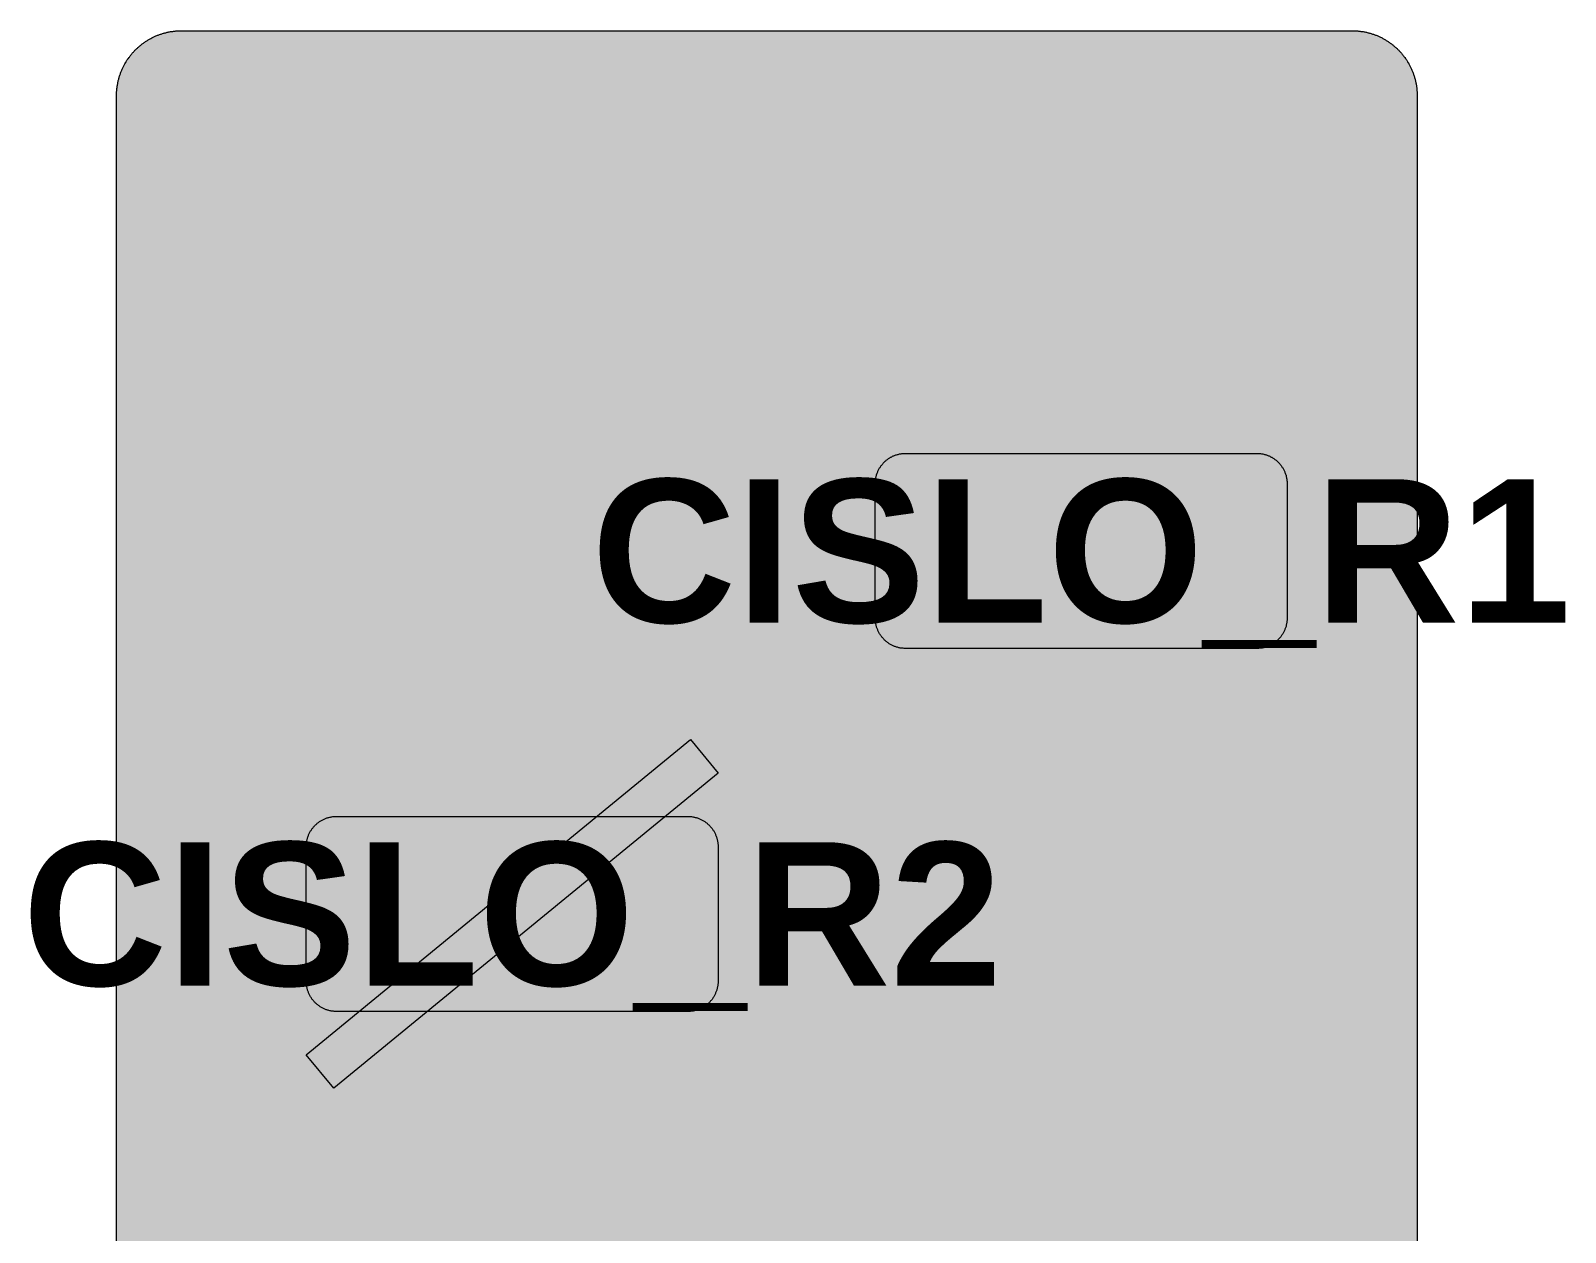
# Model space of a CAD drawing. Header units: metres. Extents: x -10.3 to 28.7, y -1.5 to 21.9.
# Drawn here: x -7.19 to 7.8, y 10.2 to 21.93 of the extents above; entities that cross this region are included whole.
import ezdxf
from ezdxf.enums import TextEntityAlignment as Align

# ---------------------------------------------------------------- set-up
doc = ezdxf.new("R2010")
doc.units = ezdxf.units.M
doc.styles.add('DZ', font='arialbd.ttf')

msp = doc.modelspace()

# ---------------------------------------------------------------- hatches: boundary and pattern name
at = {"true_color": 0xf1efea}
msp.add_hatch(color=7, dxfattribs=at).paths.add_polyline_path([(-5.715, 5), (-5.723, 5), (-5.731, 5), (-5.739, 5), (-5.747, 5.001), (-5.754, 5.001), (-5.762, 5.002), (-5.77, 5.002), (-5.778, 5.003), (-5.786, 5.004), (-5.793, 5.005), (-5.801, 5.006), (-5.809, 5.007), (-5.816, 5.008), (-5.824, 5.009), (-5.832, 5.011), (-5.839, 5.012), (-5.847, 5.014), (-5.855, 5.016), (-5.862, 5.017), (-5.87, 5.019), (-5.877, 5.021), (-5.885, 5.023), (-5.892, 5.025), (-5.9, 5.027), (-5.907, 5.03), (-5.914, 5.032), (-5.922, 5.035), (-5.929, 5.037), (-5.936, 5.04), (-5.944, 5.043), (-5.951, 5.045), (-5.958, 5.048), (-5.965, 5.051), (-5.972, 5.054), (-5.979, 5.058), (-5.986, 5.061), (-5.993, 5.064), (-6, 5.068), (-6.007, 5.071), (-6.014, 5.075), (-6.021, 5.078), (-6.028, 5.082), (-6.034, 5.086), (-6.041, 5.09), (-6.048, 5.094), (-6.054, 5.098), (-6.061, 5.102), (-6.067, 5.107), (-6.074, 5.111), (-6.08, 5.115), (-6.087, 5.12), (-6.093, 5.125), (-6.099, 5.129), (-6.105, 5.134), (-6.111, 5.139), (-6.117, 5.144), (-6.123, 5.149), (-6.129, 5.154), (-6.135, 5.159), (-6.141, 5.164), (-6.147, 5.17), (-6.153, 5.175), (-6.158, 5.18), (-6.164, 5.186), (-6.17, 5.192), (-6.175, 5.197), (-6.18, 5.203), (-6.186, 5.209), (-6.191, 5.215), (-6.196, 5.221), (-6.201, 5.226), (-6.206, 5.232), (-6.211, 5.239), (-6.216, 5.245), (-6.221, 5.251), (-6.225, 5.257), (-6.23, 5.263), (-6.234, 5.27), (-6.239, 5.276), (-6.243, 5.283), (-6.248, 5.289), (-6.252, 5.296), (-6.256, 5.302), (-6.26, 5.309), (-6.264, 5.316), (-6.268, 5.322), (-6.271, 5.329), (-6.275, 5.336), (-6.279, 5.343), (-6.282, 5.35), (-6.286, 5.357), (-6.289, 5.364), (-6.292, 5.371), (-6.296, 5.378), (-6.299, 5.385), (-6.302, 5.392), (-6.305, 5.399), (-6.307, 5.406), (-6.31, 5.414), (-6.313, 5.421), (-6.315, 5.428), (-6.318, 5.435), (-6.32, 5.443), (-6.323, 5.45), (-6.325, 5.458), (-6.327, 5.465), (-6.329, 5.473), (-6.331, 5.48), (-6.333, 5.488), (-6.334, 5.495), (-6.336, 5.503), (-6.338, 5.51), (-6.339, 5.518), (-6.341, 5.526), (-6.342, 5.533), (-6.343, 5.541), (-6.344, 5.549), (-6.345, 5.557), (-6.346, 5.564), (-6.347, 5.572), (-6.348, 5.58), (-6.348, 5.588), (-6.349, 5.596), (-6.349, 5.603), (-6.35, 5.611), (-6.35, 5.619), (-6.35, 5.627), (-6.35, 5.635), (-6.35, 21.298), (-6.35, 21.306), (-6.35, 21.314), (-6.35, 21.322), (-6.349, 21.33), (-6.349, 21.338), (-6.348, 21.345), (-6.348, 21.353), (-6.347, 21.361), (-6.346, 21.369), (-6.345, 21.377), (-6.344, 21.384), (-6.343, 21.392), (-6.342, 21.4), (-6.341, 21.407), (-6.339, 21.415), (-6.338, 21.423), (-6.336, 21.43), (-6.334, 21.438), (-6.333, 21.446), (-6.331, 21.453), (-6.329, 21.461), (-6.327, 21.468), (-6.325, 21.476), (-6.323, 21.483), (-6.32, 21.49), (-6.318, 21.498), (-6.315, 21.505), (-6.313, 21.512), (-6.31, 21.52), (-6.307, 21.527), (-6.305, 21.534), (-6.302, 21.541), (-6.299, 21.548), (-6.296, 21.556), (-6.292, 21.563), (-6.289, 21.57), (-6.286, 21.577), (-6.282, 21.584), (-6.279, 21.59), (-6.275, 21.597), (-6.271, 21.604), (-6.268, 21.611), (-6.264, 21.618), (-6.26, 21.624), (-6.256, 21.631), (-6.252, 21.638), (-6.248, 21.644), (-6.243, 21.651), (-6.239, 21.657), (-6.234, 21.663), (-6.23, 21.67), (-6.225, 21.676), (-6.221, 21.682), (-6.216, 21.688), (-6.211, 21.695), (-6.206, 21.701), (-6.201, 21.707), (-6.196, 21.713), (-6.191, 21.719), (-6.186, 21.724), (-6.18, 21.73), (-6.175, 21.736), (-6.17, 21.742), (-6.164, 21.747), (-6.158, 21.753), (-6.153, 21.758), (-6.147, 21.764), (-6.141, 21.769), (-6.135, 21.774), (-6.129, 21.779), (-6.123, 21.784), (-6.117, 21.789), (-6.111, 21.794), (-6.105, 21.799), (-6.099, 21.804), (-6.093, 21.809), (-6.087, 21.813), (-6.08, 21.818), (-6.074, 21.822), (-6.067, 21.827), (-6.061, 21.831), (-6.054, 21.835), (-6.048, 21.839), (-6.041, 21.843), (-6.034, 21.847), (-6.028, 21.851), (-6.021, 21.855), (-6.014, 21.858), (-6.007, 21.862), (-6, 21.866), (-5.993, 21.869), (-5.986, 21.872), (-5.979, 21.876), (-5.972, 21.879), (-5.965, 21.882), (-5.958, 21.885), (-5.951, 21.888), (-5.944, 21.891), (-5.936, 21.893), (-5.929, 21.896), (-5.922, 21.899), (-5.914, 21.901), (-5.907, 21.904), (-5.9, 21.906), (-5.892, 21.908), (-5.885, 21.91), (-5.877, 21.912), (-5.87, 21.914), (-5.862, 21.916), (-5.855, 21.918), (-5.847, 21.919), (-5.839, 21.921), (-5.832, 21.922), (-5.824, 21.924), (-5.816, 21.925), (-5.809, 21.926), (-5.801, 21.927), (-5.793, 21.928), (-5.786, 21.929), (-5.778, 21.93), (-5.77, 21.931), (-5.762, 21.932), (-5.754, 21.932), (-5.747, 21.933), (-5.739, 21.933), (-5.731, 21.933), (-5.723, 21.933), (-5.715, 21.933), (5.715, 21.933), (5.723, 21.933), (5.731, 21.933), (5.739, 21.933), (5.747, 21.933), (5.754, 21.932), (5.762, 21.932), (5.77, 21.931), (5.778, 21.93), (5.786, 21.929), (5.793, 21.928), (5.801, 21.927), (5.809, 21.926), (5.816, 21.925), (5.824, 21.924), (5.832, 21.922), (5.839, 21.921), (5.847, 21.919), (5.855, 21.918), (5.862, 21.916), (5.87, 21.914), (5.877, 21.912), (5.885, 21.91), (5.892, 21.908), (5.9, 21.906), (5.907, 21.904), (5.914, 21.901), (5.922, 21.899), (5.929, 21.896), (5.936, 21.893), (5.944, 21.891), (5.951, 21.888), (5.958, 21.885), (5.965, 21.882), (5.972, 21.879), (5.979, 21.876), (5.986, 21.872), (5.993, 21.869), (6, 21.866), (6.007, 21.862), (6.014, 21.858), (6.021, 21.855), (6.028, 21.851), (6.034, 21.847), (6.041, 21.843), (6.048, 21.839), (6.054, 21.835), (6.061, 21.831), (6.067, 21.827), (6.074, 21.822), (6.08, 21.818), (6.087, 21.813), (6.093, 21.809), (6.099, 21.804), (6.105, 21.799), (6.111, 21.794), (6.117, 21.789), (6.123, 21.784), (6.129, 21.779), (6.135, 21.774), (6.141, 21.769), (6.147, 21.764), (6.153, 21.758), (6.158, 21.753), (6.164, 21.747), (6.17, 21.742), (6.175, 21.736), (6.18, 21.73), (6.186, 21.724), (6.191, 21.719), (6.196, 21.713), (6.201, 21.707), (6.206, 21.701), (6.211, 21.695), (6.216, 21.688), (6.221, 21.682), (6.225, 21.676), (6.23, 21.67), (6.235, 21.663), (6.239, 21.657), (6.243, 21.651), (6.248, 21.644), (6.252, 21.638), (6.256, 21.631), (6.26, 21.624), (6.264, 21.618), (6.268, 21.611), (6.272, 21.604), (6.275, 21.597), (6.279, 21.59), (6.282, 21.584), (6.286, 21.577), (6.289, 21.57), (6.292, 21.563), (6.296, 21.556), (6.299, 21.548), (6.302, 21.541), (6.305, 21.534), (6.307, 21.527), (6.31, 21.52), (6.313, 21.512), (6.315, 21.505), (6.318, 21.498), (6.32, 21.49), (6.323, 21.483), (6.325, 21.476), (6.327, 21.468), (6.329, 21.461), (6.331, 21.453), (6.333, 21.446), (6.334, 21.438), (6.336, 21.43), (6.338, 21.423), (6.339, 21.415), (6.341, 21.407), (6.342, 21.4), (6.343, 21.392), (6.344, 21.384), (6.345, 21.377), (6.346, 21.369), (6.347, 21.361), (6.348, 21.353), (6.348, 21.345), (6.349, 21.338), (6.349, 21.33), (6.35, 21.322), (6.35, 21.314), (6.35, 21.306), (6.35, 21.298), (6.35, 5.635), (6.35, 5.627), (6.35, 5.619), (6.35, 5.611), (6.349, 5.603), (6.349, 5.596), (6.348, 5.588), (6.348, 5.58), (6.347, 5.572), (6.346, 5.564), (6.345, 5.557), (6.344, 5.549), (6.343, 5.541), (6.342, 5.533), (6.341, 5.526), (6.339, 5.518), (6.338, 5.51), (6.336, 5.503), (6.334, 5.495), (6.333, 5.488), (6.331, 5.48), (6.329, 5.473), (6.327, 5.465), (6.325, 5.458), (6.323, 5.45), (6.32, 5.443), (6.318, 5.435), (6.315, 5.428), (6.313, 5.421), (6.31, 5.414), (6.307, 5.406), (6.305, 5.399), (6.302, 5.392), (6.299, 5.385), (6.296, 5.378), (6.292, 5.371), (6.289, 5.364), (6.286, 5.357), (6.282, 5.35), (6.279, 5.343), (6.275, 5.336), (6.272, 5.329), (6.268, 5.322), (6.264, 5.316), (6.26, 5.309), (6.256, 5.302), (6.252, 5.296), (6.248, 5.289), (6.243, 5.283), (6.239, 5.276), (6.235, 5.27), (6.23, 5.263), (6.225, 5.257), (6.221, 5.251), (6.216, 5.245), (6.211, 5.239), (6.206, 5.232), (6.201, 5.226), (6.196, 5.221), (6.191, 5.215), (6.186, 5.209), (6.18, 5.203), (6.175, 5.197), (6.17, 5.192), (6.164, 5.186), (6.158, 5.18), (6.153, 5.175), (6.147, 5.17), (6.141, 5.164), (6.135, 5.159), (6.129, 5.154), (6.123, 5.149), (6.117, 5.144), (6.111, 5.139), (6.105, 5.134), (6.099, 5.129), (6.093, 5.125), (6.087, 5.12), (6.08, 5.115), (6.074, 5.111), (6.067, 5.107), (6.061, 5.102), (6.054, 5.098), (6.048, 5.094), (6.041, 5.09), (6.034, 5.086), (6.028, 5.082), (6.021, 5.078), (6.014, 5.075), (6.007, 5.071), (6, 5.068), (5.993, 5.064), (5.986, 5.061), (5.979, 5.058), (5.972, 5.054), (5.965, 5.051), (5.958, 5.048), (5.951, 5.045), (5.944, 5.043), (5.936, 5.04), (5.929, 5.037), (5.922, 5.035), (5.914, 5.032), (5.907, 5.03), (5.9, 5.027), (5.892, 5.025), (5.885, 5.023), (5.877, 5.021), (5.87, 5.019), (5.862, 5.017), (5.855, 5.016), (5.847, 5.014), (5.839, 5.012), (5.832, 5.011), (5.824, 5.009), (5.816, 5.008), (5.809, 5.007), (5.801, 5.006), (5.793, 5.005), (5.786, 5.004), (5.778, 5.003), (5.77, 5.002), (5.762, 5.002), (5.754, 5.001), (5.747, 5.001), (5.739, 5), (5.731, 5), (5.723, 5), (5.715, 5)])
at = {"true_color": 0x292829}
h = msp.add_hatch(color=250, dxfattribs=at)
h.paths.add_polyline_path([(-5.715, 5.159), (-5.721, 5.159), (-5.727, 5.159), (-5.733, 5.159), (-5.739, 5.159), (-5.745, 5.16), (-5.75, 5.16), (-5.756, 5.16), (-5.762, 5.161), (-5.768, 5.162), (-5.774, 5.162), (-5.779, 5.163), (-5.785, 5.164), (-5.791, 5.165), (-5.797, 5.166), (-5.803, 5.167), (-5.808, 5.168), (-5.814, 5.169), (-5.82, 5.17), (-5.825, 5.172), (-5.831, 5.173), (-5.837, 5.174), (-5.842, 5.176), (-5.848, 5.178), (-5.853, 5.179), (-5.859, 5.181), (-5.865, 5.183), (-5.87, 5.185), (-5.876, 5.187), (-5.881, 5.189), (-5.886, 5.191), (-5.892, 5.193), (-5.897, 5.195), (-5.903, 5.197), (-5.908, 5.2), (-5.913, 5.202), (-5.918, 5.204), (-5.924, 5.207), (-5.929, 5.209), (-5.934, 5.212), (-5.939, 5.215), (-5.944, 5.218), (-5.949, 5.22), (-5.954, 5.223), (-5.959, 5.226), (-5.965, 5.229), (-5.969, 5.232), (-5.974, 5.236), (-5.979, 5.239), (-5.984, 5.242), (-5.989, 5.245), (-5.994, 5.249), (-5.998, 5.252), (-6.003, 5.256), (-6.008, 5.259), (-6.012, 5.263), (-6.017, 5.267), (-6.021, 5.27), (-6.026, 5.274), (-6.03, 5.278), (-6.035, 5.282), (-6.039, 5.286), (-6.043, 5.29), (-6.048, 5.294), (-6.052, 5.298), (-6.056, 5.302), (-6.06, 5.307), (-6.064, 5.311), (-6.068, 5.315), (-6.072, 5.32), (-6.076, 5.324), (-6.08, 5.329), (-6.083, 5.333), (-6.087, 5.338), (-6.091, 5.342), (-6.094, 5.347), (-6.098, 5.352), (-6.101, 5.356), (-6.105, 5.361), (-6.108, 5.366), (-6.111, 5.371), (-6.114, 5.376), (-6.118, 5.381), (-6.121, 5.385), (-6.124, 5.39), (-6.127, 5.395), (-6.13, 5.401), (-6.132, 5.406), (-6.135, 5.411), (-6.138, 5.416), (-6.14, 5.421), (-6.143, 5.426), (-6.146, 5.431), (-6.148, 5.437), (-6.15, 5.442), (-6.153, 5.447), (-6.155, 5.453), (-6.157, 5.458), (-6.159, 5.463), (-6.161, 5.469), (-6.163, 5.474), (-6.165, 5.48), (-6.167, 5.485), (-6.169, 5.491), (-6.171, 5.496), (-6.172, 5.502), (-6.174, 5.508), (-6.175, 5.513), (-6.177, 5.519), (-6.178, 5.524), (-6.18, 5.53), (-6.181, 5.536), (-6.182, 5.542), (-6.183, 5.547), (-6.184, 5.553), (-6.185, 5.559), (-6.186, 5.565), (-6.187, 5.57), (-6.188, 5.576), (-6.188, 5.582), (-6.189, 5.588), (-6.189, 5.594), (-6.19, 5.6), (-6.19, 5.605), (-6.191, 5.611), (-6.191, 5.617), (-6.191, 5.623), (-6.191, 5.629), (-6.191, 5.635), (-6.191, 21.298), (-6.191, 21.304), (-6.191, 21.31), (-6.191, 21.316), (-6.191, 21.322), (-6.19, 21.328), (-6.19, 21.334), (-6.189, 21.339), (-6.189, 21.345), (-6.188, 21.351), (-6.188, 21.357), (-6.187, 21.363), (-6.186, 21.369), (-6.185, 21.374), (-6.184, 21.38), (-6.183, 21.386), (-6.182, 21.392), (-6.181, 21.397), (-6.18, 21.403), (-6.178, 21.409), (-6.177, 21.414), (-6.175, 21.42), (-6.174, 21.426), (-6.172, 21.431), (-6.171, 21.437), (-6.169, 21.442), (-6.167, 21.448), (-6.165, 21.453), (-6.163, 21.459), (-6.161, 21.464), (-6.159, 21.47), (-6.157, 21.475), (-6.155, 21.481), (-6.153, 21.486), (-6.15, 21.491), (-6.148, 21.497), (-6.146, 21.502), (-6.143, 21.507), (-6.14, 21.512), (-6.138, 21.517), (-6.135, 21.523), (-6.132, 21.528), (-6.13, 21.533), (-6.127, 21.538), (-6.124, 21.543), (-6.121, 21.548), (-6.118, 21.553), (-6.114, 21.558), (-6.111, 21.563), (-6.108, 21.567), (-6.105, 21.572), (-6.101, 21.577), (-6.098, 21.582), (-6.094, 21.586), (-6.091, 21.591), (-6.087, 21.596), (-6.083, 21.6), (-6.08, 21.605), (-6.076, 21.609), (-6.072, 21.614), (-6.068, 21.618), (-6.064, 21.622), (-6.06, 21.627), (-6.056, 21.631), (-6.052, 21.635), (-6.048, 21.639), (-6.043, 21.643), (-6.039, 21.647), (-6.035, 21.651), (-6.03, 21.655), (-6.026, 21.659), (-6.021, 21.663), (-6.017, 21.667), (-6.012, 21.67), (-6.008, 21.674), (-6.003, 21.678), (-5.998, 21.681), (-5.994, 21.685), (-5.989, 21.688), (-5.984, 21.691), (-5.979, 21.695), (-5.974, 21.698), (-5.969, 21.701), (-5.965, 21.704), (-5.959, 21.707), (-5.954, 21.71), (-5.949, 21.713), (-5.944, 21.716), (-5.939, 21.718), (-5.934, 21.721), (-5.929, 21.724), (-5.924, 21.726), (-5.918, 21.729), (-5.913, 21.731), (-5.908, 21.734), (-5.903, 21.736), (-5.897, 21.738), (-5.892, 21.74), (-5.886, 21.743), (-5.881, 21.745), (-5.876, 21.747), (-5.87, 21.749), (-5.865, 21.75), (-5.859, 21.752), (-5.853, 21.754), (-5.848, 21.756), (-5.842, 21.757), (-5.837, 21.759), (-5.831, 21.76), (-5.825, 21.762), (-5.82, 21.763), (-5.814, 21.764), (-5.808, 21.765), (-5.803, 21.766), (-5.797, 21.767), (-5.791, 21.768), (-5.785, 21.769), (-5.779, 21.77), (-5.774, 21.771), (-5.768, 21.772), (-5.762, 21.772), (-5.756, 21.773), (-5.75, 21.773), (-5.745, 21.774), (-5.739, 21.774), (-5.733, 21.774), (-5.727, 21.774), (-5.721, 21.775), (-5.715, 21.775), (5.715, 21.775), (5.721, 21.775), (5.727, 21.774), (5.733, 21.774), (5.739, 21.774), (5.745, 21.774), (5.75, 21.773), (5.756, 21.773), (5.762, 21.772), (5.768, 21.772), (5.774, 21.771), (5.78, 21.77), (5.785, 21.769), (5.791, 21.768), (5.797, 21.767), (5.803, 21.766), (5.808, 21.765), (5.814, 21.764), (5.82, 21.763), (5.825, 21.762), (5.831, 21.76), (5.837, 21.759), (5.842, 21.757), (5.848, 21.756), (5.853, 21.754), (5.859, 21.752), (5.865, 21.75), (5.87, 21.749), (5.876, 21.747), (5.881, 21.745), (5.886, 21.743), (5.892, 21.74), (5.897, 21.738), (5.903, 21.736), (5.908, 21.734), (5.913, 21.731), (5.918, 21.729), (5.924, 21.726), (5.929, 21.724), (5.934, 21.721), (5.939, 21.718), (5.944, 21.716), (5.95, 21.713), (5.955, 21.71), (5.96, 21.707), (5.965, 21.704), (5.969, 21.701), (5.974, 21.698), (5.979, 21.695), (5.984, 21.691), (5.989, 21.688), (5.994, 21.685), (5.998, 21.681), (6.003, 21.678), (6.008, 21.674), (6.012, 21.67), (6.017, 21.667), (6.021, 21.663), (6.026, 21.659), (6.03, 21.655), (6.035, 21.651), (6.039, 21.647), (6.043, 21.643), (6.048, 21.639), (6.052, 21.635), (6.056, 21.631), (6.06, 21.627), (6.064, 21.622), (6.068, 21.618), (6.072, 21.614), (6.076, 21.609), (6.08, 21.605), (6.083, 21.6), (6.087, 21.596), (6.091, 21.591), (6.094, 21.586), (6.098, 21.582), (6.101, 21.577), (6.105, 21.572), (6.108, 21.567), (6.111, 21.563), (6.114, 21.558), (6.118, 21.553), (6.121, 21.548), (6.124, 21.543), (6.127, 21.538), (6.13, 21.533), (6.132, 21.528), (6.135, 21.523), (6.138, 21.517), (6.141, 21.512), (6.143, 21.507), (6.146, 21.502), (6.148, 21.497), (6.15, 21.491), (6.153, 21.486), (6.155, 21.481), (6.157, 21.475), (6.159, 21.47), (6.161, 21.464), (6.163, 21.459), (6.165, 21.453), (6.167, 21.448), (6.169, 21.442), (6.171, 21.437), (6.172, 21.431), (6.174, 21.426), (6.175, 21.42), (6.177, 21.414), (6.178, 21.409), (6.18, 21.403), (6.181, 21.397), (6.182, 21.392), (6.183, 21.386), (6.184, 21.38), (6.185, 21.374), (6.186, 21.369), (6.187, 21.363), (6.188, 21.357), (6.188, 21.351), (6.189, 21.345), (6.189, 21.339), (6.19, 21.334), (6.19, 21.328), (6.191, 21.322), (6.191, 21.316), (6.191, 21.31), (6.191, 21.304), (6.191, 21.298), (6.191, 5.635), (6.191, 5.629), (6.191, 5.623), (6.191, 5.617), (6.191, 5.611), (6.19, 5.605), (6.19, 5.6), (6.189, 5.594), (6.189, 5.588), (6.188, 5.582), (6.188, 5.576), (6.187, 5.57), (6.186, 5.565), (6.185, 5.559), (6.184, 5.553), (6.183, 5.547), (6.182, 5.542), (6.181, 5.536), (6.18, 5.53), (6.178, 5.524), (6.177, 5.519), (6.175, 5.513), (6.174, 5.508), (6.172, 5.502), (6.171, 5.496), (6.169, 5.491), (6.167, 5.485), (6.165, 5.48), (6.163, 5.474), (6.161, 5.469), (6.159, 5.463), (6.157, 5.458), (6.155, 5.453), (6.153, 5.447), (6.15, 5.442), (6.148, 5.437), (6.146, 5.431), (6.143, 5.426), (6.141, 5.421), (6.138, 5.416), (6.135, 5.411), (6.132, 5.406), (6.13, 5.401), (6.127, 5.395), (6.124, 5.39), (6.121, 5.385), (6.118, 5.381), (6.114, 5.376), (6.111, 5.371), (6.108, 5.366), (6.105, 5.361), (6.101, 5.356), (6.098, 5.352), (6.094, 5.347), (6.091, 5.342), (6.087, 5.338), (6.083, 5.333), (6.08, 5.329), (6.076, 5.324), (6.072, 5.32), (6.068, 5.315), (6.064, 5.311), (6.06, 5.307), (6.056, 5.302), (6.052, 5.298), (6.048, 5.294), (6.043, 5.29), (6.039, 5.286), (6.035, 5.282), (6.03, 5.278), (6.026, 5.274), (6.021, 5.27), (6.017, 5.267), (6.012, 5.263), (6.008, 5.259), (6.003, 5.256), (5.998, 5.252), (5.994, 5.249), (5.989, 5.245), (5.984, 5.242), (5.979, 5.239), (5.974, 5.236), (5.969, 5.232), (5.965, 5.229), (5.96, 5.226), (5.955, 5.223), (5.95, 5.22), (5.944, 5.218), (5.939, 5.215), (5.934, 5.212), (5.929, 5.209), (5.924, 5.207), (5.918, 5.204), (5.913, 5.202), (5.908, 5.2), (5.903, 5.197), (5.897, 5.195), (5.892, 5.193), (5.886, 5.191), (5.881, 5.189), (5.876, 5.187), (5.87, 5.185), (5.865, 5.183), (5.859, 5.181), (5.853, 5.179), (5.848, 5.178), (5.842, 5.176), (5.837, 5.174), (5.831, 5.173), (5.825, 5.172), (5.82, 5.17), (5.814, 5.169), (5.808, 5.168), (5.803, 5.167), (5.797, 5.166), (5.791, 5.165), (5.785, 5.164), (5.78, 5.163), (5.774, 5.162), (5.768, 5.162), (5.762, 5.161), (5.756, 5.16), (5.75, 5.16), (5.745, 5.16), (5.739, 5.159), (5.733, 5.159), (5.727, 5.159), (5.721, 5.159), (5.715, 5.159)])
h.paths.add_polyline_path([(-5.715, 5.37), (-5.722, 5.37), (-5.729, 5.371), (-5.735, 5.371), (-5.742, 5.372), (-5.749, 5.373), (-5.755, 5.373), (-5.762, 5.375), (-5.768, 5.376), (-5.775, 5.377), (-5.781, 5.379), (-5.787, 5.38), (-5.794, 5.382), (-5.8, 5.384), (-5.806, 5.386), (-5.812, 5.389), (-5.818, 5.391), (-5.824, 5.394), (-5.83, 5.396), (-5.835, 5.399), (-5.841, 5.402), (-5.847, 5.405), (-5.852, 5.409), (-5.858, 5.412), (-5.863, 5.416), (-5.868, 5.419), (-5.873, 5.423), (-5.878, 5.427), (-5.883, 5.431), (-5.888, 5.435), (-5.893, 5.439), (-5.898, 5.443), (-5.902, 5.448), (-5.907, 5.452), (-5.911, 5.457), (-5.915, 5.462), (-5.919, 5.467), (-5.923, 5.472), (-5.927, 5.477), (-5.931, 5.482), (-5.934, 5.487), (-5.938, 5.492), (-5.941, 5.498), (-5.945, 5.503), (-5.948, 5.509), (-5.951, 5.514), (-5.953, 5.52), (-5.956, 5.526), (-5.959, 5.532), (-5.961, 5.538), (-5.964, 5.544), (-5.966, 5.55), (-5.968, 5.556), (-5.97, 5.563), (-5.971, 5.569), (-5.973, 5.575), (-5.974, 5.582), (-5.975, 5.588), (-5.977, 5.595), (-5.977, 5.601), (-5.978, 5.608), (-5.979, 5.615), (-5.979, 5.621), (-5.98, 5.628), (-5.98, 5.635), (-5.98, 21.298), (-5.98, 21.305), (-5.979, 21.312), (-5.979, 21.319), (-5.978, 21.325), (-5.977, 21.332), (-5.977, 21.339), (-5.975, 21.345), (-5.974, 21.352), (-5.973, 21.358), (-5.971, 21.364), (-5.97, 21.371), (-5.968, 21.377), (-5.966, 21.383), (-5.964, 21.389), (-5.961, 21.395), (-5.959, 21.401), (-5.956, 21.407), (-5.953, 21.413), (-5.951, 21.419), (-5.948, 21.424), (-5.945, 21.43), (-5.941, 21.435), (-5.938, 21.441), (-5.934, 21.446), (-5.931, 21.451), (-5.927, 21.457), (-5.923, 21.462), (-5.919, 21.467), (-5.915, 21.471), (-5.911, 21.476), (-5.907, 21.481), (-5.902, 21.485), (-5.898, 21.49), (-5.893, 21.494), (-5.888, 21.498), (-5.883, 21.502), (-5.878, 21.506), (-5.873, 21.51), (-5.868, 21.514), (-5.863, 21.518), (-5.858, 21.521), (-5.852, 21.525), (-5.847, 21.528), (-5.841, 21.531), (-5.835, 21.534), (-5.83, 21.537), (-5.824, 21.54), (-5.818, 21.542), (-5.812, 21.545), (-5.806, 21.547), (-5.8, 21.549), (-5.794, 21.551), (-5.787, 21.553), (-5.781, 21.555), (-5.775, 21.556), (-5.768, 21.557), (-5.762, 21.559), (-5.755, 21.56), (-5.749, 21.561), (-5.742, 21.562), (-5.735, 21.562), (-5.729, 21.563), (-5.722, 21.563), (-5.715, 21.563), (5.715, 21.563), (5.722, 21.563), (5.729, 21.563), (5.735, 21.562), (5.742, 21.562), (5.749, 21.561), (5.755, 21.56), (5.762, 21.559), (5.768, 21.557), (5.775, 21.556), (5.781, 21.555), (5.787, 21.553), (5.794, 21.551), (5.8, 21.549), (5.806, 21.547), (5.812, 21.545), (5.818, 21.542), (5.824, 21.54), (5.83, 21.537), (5.835, 21.534), (5.841, 21.531), (5.847, 21.528), (5.852, 21.525), (5.858, 21.521), (5.863, 21.518), (5.868, 21.514), (5.873, 21.51), (5.878, 21.506), (5.883, 21.502), (5.888, 21.498), (5.893, 21.494), (5.898, 21.49), (5.902, 21.485), (5.907, 21.481), (5.911, 21.476), (5.915, 21.471), (5.919, 21.467), (5.923, 21.462), (5.927, 21.457), (5.931, 21.451), (5.934, 21.446), (5.938, 21.441), (5.941, 21.435), (5.945, 21.43), (5.948, 21.424), (5.951, 21.419), (5.953, 21.413), (5.956, 21.407), (5.959, 21.401), (5.961, 21.395), (5.964, 21.389), (5.966, 21.383), (5.968, 21.377), (5.97, 21.371), (5.971, 21.364), (5.973, 21.358), (5.974, 21.352), (5.975, 21.345), (5.977, 21.339), (5.977, 21.332), (5.978, 21.325), (5.979, 21.319), (5.979, 21.312), (5.979, 21.305), (5.98, 21.298), (5.98, 5.635), (5.979, 5.628), (5.979, 5.621), (5.979, 5.615), (5.978, 5.608), (5.977, 5.601), (5.977, 5.595), (5.975, 5.588), (5.974, 5.582), (5.973, 5.575), (5.971, 5.569), (5.97, 5.563), (5.968, 5.556), (5.966, 5.55), (5.964, 5.544), (5.961, 5.538), (5.959, 5.532), (5.956, 5.526), (5.953, 5.52), (5.951, 5.514), (5.948, 5.509), (5.945, 5.503), (5.941, 5.498), (5.938, 5.492), (5.934, 5.487), (5.931, 5.482), (5.927, 5.477), (5.923, 5.472), (5.919, 5.467), (5.915, 5.462), (5.911, 5.457), (5.907, 5.452), (5.902, 5.448), (5.898, 5.443), (5.893, 5.439), (5.888, 5.435), (5.883, 5.431), (5.878, 5.427), (5.873, 5.423), (5.868, 5.419), (5.863, 5.416), (5.858, 5.412), (5.852, 5.409), (5.847, 5.405), (5.841, 5.402), (5.835, 5.399), (5.83, 5.396), (5.824, 5.394), (5.818, 5.391), (5.812, 5.389), (5.806, 5.386), (5.8, 5.384), (5.794, 5.382), (5.787, 5.38), (5.781, 5.379), (5.775, 5.377), (5.768, 5.376), (5.762, 5.375), (5.755, 5.373), (5.749, 5.373), (5.742, 5.372), (5.735, 5.371), (5.729, 5.371), (5.722, 5.37), (5.715, 5.37)], flags=16)
h = msp.add_hatch(color=250, dxfattribs=at)
h.paths.add_polyline_path([(-5.98, 18.335), (2.117, 21.563), (2.805, 21.563), (-5.98, 17.277)])
h.paths.add_polyline_path([(-5.98, 16.8), (3.069, 21.563), (3.757, 21.563), (-5.98, 15.742), (-5.98, 15.954), (-0.93, 18.885), (-1.729, 18.928), (-5.98, 16.589)], flags=16)
h.paths.add_polyline_path([(-0.159, 5.37), (-0.159, 7.249), (0.688, 7.249), (0.688, 5.37)], flags=16)
h.paths.add_polyline_path([(-0.159, 9.471), (-0.159, 11.033), (-1.199, 12.197), (-1.057, 12.197), (-0.114, 11.141), (0.209, 11.924), (-0.36, 12.476), (-0.36, 12.477), (-0.359, 12.479), (-0.358, 12.481), (-0.357, 12.482), (-0.356, 12.484), (-0.356, 12.486), (-0.355, 12.487), (-0.354, 12.489), (-0.354, 12.491), (-0.353, 12.493), (-0.352, 12.494), (-0.352, 12.496), (-0.351, 12.498), (-0.35, 12.5), (-0.349, 12.501), (-0.349, 12.503), (-0.348, 12.505), (-0.348, 12.506), (-0.347, 12.508), (-0.346, 12.51), (-0.346, 12.512), (-0.345, 12.513), (-0.344, 12.515), (-0.344, 12.517), (-0.343, 12.519), (-0.343, 12.52), (-0.342, 12.522), (-0.341, 12.524), (-0.341, 12.526), (-0.34, 12.527), (-0.34, 12.529), (-0.339, 12.531), (-0.339, 12.533), (-0.338, 12.535), (-0.337, 12.536), (-0.337, 12.538), (-0.336, 12.54), (-0.336, 12.542), (-0.335, 12.543), (-0.335, 12.545), (-0.334, 12.547), (-0.334, 12.549), (-0.333, 12.551), (-0.333, 12.552), (-0.332, 12.554), (-0.332, 12.556), (-0.332, 12.558), (-0.331, 12.56), (-0.331, 12.561), (-0.33, 12.563), (-0.33, 12.565), (-0.329, 12.567), (-0.329, 12.569), (-0.329, 12.571), (-0.328, 12.572), (-0.328, 12.574), (-0.327, 12.576), (-0.327, 12.578), (-0.327, 12.58), (-0.326, 12.581), (-0.326, 12.583), (-0.326, 12.585), (-0.325, 12.587), (-0.325, 12.589), (0.252, 12.029), (1.784, 15.742), (2.558, 15.742), (0.688, 10.821), (0.688, 9.471)], flags=16)
h.paths.add_polyline_path([(2.701, 17.965), (3.028, 18.758), (2.623, 19.969), (2.331, 19.733), (2.529, 20.61), (3.26, 20.485), (2.968, 20.249), (3.744, 18.864), (3.403, 17.965)], flags=16)
h.paths.add_polyline_path([(-3.185, 14.419), (-4.13, 15.477), (-4.591, 15.123), (-4.488, 16.271), (-3.249, 16.155), (-3.669, 15.832), (-2.212, 14.419), (-2.364, 14.419), (-3.83, 15.841), (-3.527, 16.075), (-4.392, 16.156), (-4.464, 15.354), (-4.117, 15.621), (-3.043, 14.419)], flags=16)
at = {"true_color": 0x008c27}
for points in [[(1.355, 15.901), (1.347, 15.901), (1.339, 15.901), (1.332, 15.902), (1.324, 15.902), (1.317, 15.903), (1.31, 15.904), (1.302, 15.905), (1.295, 15.907), (1.288, 15.908), (1.281, 15.91), (1.274, 15.912), (1.267, 15.914), (1.26, 15.916), (1.253, 15.919), (1.246, 15.921), (1.239, 15.924), (1.233, 15.927), (1.226, 15.93), (1.22, 15.933), (1.213, 15.937), (1.207, 15.94), (1.201, 15.944), (1.195, 15.947), (1.189, 15.951), (1.183, 15.955), (1.177, 15.96), (1.172, 15.964), (1.166, 15.968), (1.161, 15.973), (1.155, 15.978), (1.15, 15.983), (1.145, 15.988), (1.14, 15.993), (1.135, 15.998), (1.131, 16.003), (1.126, 16.009), (1.122, 16.014), (1.117, 16.02), (1.113, 16.026), (1.109, 16.031), (1.105, 16.037), (1.101, 16.043), (1.098, 16.05), (1.094, 16.056), (1.091, 16.062), (1.088, 16.069), (1.085, 16.075), (1.082, 16.082), (1.079, 16.088), (1.076, 16.095), (1.074, 16.102), (1.072, 16.109), (1.07, 16.116), (1.068, 16.123), (1.066, 16.13), (1.064, 16.137), (1.063, 16.145), (1.062, 16.152), (1.061, 16.159), (1.06, 16.167), (1.059, 16.174), (1.059, 16.182), (1.058, 16.19), (1.058, 16.197), (1.058, 17.51), (1.058, 17.517), (1.059, 17.525), (1.059, 17.532), (1.06, 17.54), (1.061, 17.547), (1.062, 17.555), (1.063, 17.562), (1.064, 17.569), (1.066, 17.576), (1.068, 17.584), (1.07, 17.591), (1.072, 17.598), (1.074, 17.604), (1.076, 17.611), (1.079, 17.618), (1.082, 17.625), (1.085, 17.631), (1.088, 17.638), (1.091, 17.644), (1.094, 17.651), (1.098, 17.657), (1.101, 17.663), (1.105, 17.669), (1.109, 17.675), (1.113, 17.681), (1.117, 17.687), (1.122, 17.692), (1.126, 17.698), (1.131, 17.703), (1.135, 17.709), (1.14, 17.714), (1.145, 17.719), (1.15, 17.724), (1.155, 17.729), (1.161, 17.734), (1.166, 17.738), (1.172, 17.743), (1.177, 17.747), (1.183, 17.751), (1.189, 17.755), (1.195, 17.759), (1.201, 17.763), (1.207, 17.767), (1.213, 17.77), (1.22, 17.773), (1.226, 17.777), (1.233, 17.78), (1.239, 17.782), (1.246, 17.785), (1.253, 17.788), (1.26, 17.79), (1.267, 17.792), (1.274, 17.795), (1.281, 17.796), (1.288, 17.798), (1.295, 17.8), (1.302, 17.801), (1.31, 17.802), (1.317, 17.803), (1.324, 17.804), (1.332, 17.805), (1.339, 17.805), (1.347, 17.806), (1.355, 17.806), (4.784, 17.806), (4.791, 17.806), (4.799, 17.805), (4.806, 17.805), (4.814, 17.804), (4.821, 17.803), (4.829, 17.802), (4.836, 17.801), (4.843, 17.8), (4.851, 17.798), (4.858, 17.796), (4.865, 17.795), (4.872, 17.792), (4.879, 17.79), (4.886, 17.788), (4.892, 17.785), (4.899, 17.782), (4.906, 17.78), (4.912, 17.777), (4.919, 17.773), (4.925, 17.77), (4.931, 17.767), (4.937, 17.763), (4.943, 17.759), (4.949, 17.755), (4.955, 17.751), (4.961, 17.747), (4.967, 17.743), (4.972, 17.738), (4.978, 17.734), (4.983, 17.729), (4.988, 17.724), (4.993, 17.719), (4.998, 17.714), (5.003, 17.709), (5.008, 17.703), (5.012, 17.698), (5.017, 17.692), (5.021, 17.687), (5.025, 17.681), (5.029, 17.675), (5.033, 17.669), (5.037, 17.663), (5.041, 17.657), (5.044, 17.651), (5.048, 17.644), (5.051, 17.638), (5.054, 17.631), (5.057, 17.625), (5.059, 17.618), (5.062, 17.611), (5.064, 17.604), (5.067, 17.598), (5.069, 17.591), (5.071, 17.584), (5.072, 17.576), (5.074, 17.569), (5.075, 17.562), (5.077, 17.555), (5.078, 17.547), (5.078, 17.54), (5.079, 17.532), (5.08, 17.525), (5.08, 17.517), (5.08, 17.509), (5.08, 16.197), (5.08, 16.19), (5.08, 16.182), (5.079, 16.174), (5.078, 16.167), (5.078, 16.159), (5.077, 16.152), (5.075, 16.145), (5.074, 16.137), (5.072, 16.13), (5.071, 16.123), (5.069, 16.116), (5.067, 16.109), (5.064, 16.102), (5.062, 16.095), (5.059, 16.088), (5.057, 16.082), (5.054, 16.075), (5.051, 16.069), (5.048, 16.062), (5.044, 16.056), (5.041, 16.05), (5.037, 16.043), (5.033, 16.037), (5.029, 16.031), (5.025, 16.026), (5.021, 16.02), (5.017, 16.014), (5.012, 16.009), (5.008, 16.003), (5.003, 15.998), (4.998, 15.993), (4.993, 15.988), (4.988, 15.983), (4.983, 15.978), (4.978, 15.973), (4.972, 15.968), (4.967, 15.964), (4.961, 15.96), (4.955, 15.955), (4.949, 15.951), (4.943, 15.947), (4.937, 15.944), (4.931, 15.94), (4.925, 15.937), (4.919, 15.933), (4.912, 15.93), (4.906, 15.927), (4.899, 15.924), (4.892, 15.921), (4.886, 15.919), (4.879, 15.916), (4.872, 15.914), (4.865, 15.912), (4.858, 15.91), (4.851, 15.908), (4.843, 15.907), (4.836, 15.905), (4.829, 15.904), (4.821, 15.903), (4.814, 15.902), (4.806, 15.902), (4.799, 15.901), (4.791, 15.901), (4.784, 15.901)], [(-4.202, 12.355), (-4.209, 12.356), (-4.217, 12.356), (-4.224, 12.356), (-4.232, 12.357), (-4.239, 12.358), (-4.247, 12.359), (-4.254, 12.36), (-4.261, 12.361), (-4.269, 12.363), (-4.276, 12.365), (-4.283, 12.367), (-4.29, 12.369), (-4.297, 12.371), (-4.303, 12.373), (-4.31, 12.376), (-4.317, 12.379), (-4.324, 12.382), (-4.33, 12.385), (-4.336, 12.388), (-4.343, 12.391), (-4.349, 12.395), (-4.355, 12.398), (-4.361, 12.402), (-4.367, 12.406), (-4.373, 12.41), (-4.379, 12.414), (-4.385, 12.419), (-4.39, 12.423), (-4.395, 12.428), (-4.401, 12.432), (-4.406, 12.437), (-4.411, 12.442), (-4.416, 12.447), (-4.421, 12.452), (-4.426, 12.458), (-4.43, 12.463), (-4.435, 12.469), (-4.439, 12.474), (-4.443, 12.48), (-4.447, 12.486), (-4.451, 12.492), (-4.455, 12.498), (-4.459, 12.504), (-4.462, 12.51), (-4.466, 12.517), (-4.469, 12.523), (-4.472, 12.53), (-4.475, 12.536), (-4.477, 12.543), (-4.48, 12.55), (-4.482, 12.557), (-4.485, 12.564), (-4.487, 12.571), (-4.489, 12.578), (-4.49, 12.585), (-4.492, 12.592), (-4.493, 12.599), (-4.495, 12.607), (-4.496, 12.614), (-4.496, 12.621), (-4.497, 12.629), (-4.498, 12.636), (-4.498, 12.644), (-4.498, 12.652), (-4.498, 13.964), (-4.498, 13.972), (-4.498, 13.979), (-4.497, 13.987), (-4.496, 13.994), (-4.496, 14.002), (-4.495, 14.009), (-4.493, 14.017), (-4.492, 14.024), (-4.49, 14.031), (-4.489, 14.038), (-4.487, 14.045), (-4.485, 14.052), (-4.482, 14.059), (-4.48, 14.066), (-4.477, 14.073), (-4.475, 14.079), (-4.472, 14.086), (-4.469, 14.092), (-4.466, 14.099), (-4.462, 14.105), (-4.459, 14.112), (-4.455, 14.118), (-4.451, 14.124), (-4.447, 14.13), (-4.443, 14.136), (-4.439, 14.141), (-4.435, 14.147), (-4.43, 14.153), (-4.426, 14.158), (-4.421, 14.163), (-4.416, 14.168), (-4.411, 14.174), (-4.406, 14.179), (-4.401, 14.183), (-4.395, 14.188), (-4.39, 14.193), (-4.385, 14.197), (-4.379, 14.202), (-4.373, 14.206), (-4.367, 14.21), (-4.361, 14.214), (-4.355, 14.217), (-4.349, 14.221), (-4.343, 14.225), (-4.336, 14.228), (-4.33, 14.231), (-4.324, 14.234), (-4.317, 14.237), (-4.31, 14.24), (-4.303, 14.242), (-4.297, 14.245), (-4.29, 14.247), (-4.283, 14.249), (-4.276, 14.251), (-4.269, 14.253), (-4.261, 14.254), (-4.254, 14.256), (-4.247, 14.257), (-4.239, 14.258), (-4.232, 14.259), (-4.224, 14.26), (-4.217, 14.26), (-4.209, 14.26), (-4.202, 14.26), (-0.773, 14.26), (-0.765, 14.26), (-0.757, 14.26), (-0.75, 14.26), (-0.742, 14.259), (-0.735, 14.258), (-0.727, 14.257), (-0.72, 14.256), (-0.713, 14.254), (-0.706, 14.253), (-0.699, 14.251), (-0.691, 14.249), (-0.684, 14.247), (-0.678, 14.245), (-0.671, 14.242), (-0.664, 14.24), (-0.657, 14.237), (-0.651, 14.234), (-0.644, 14.231), (-0.638, 14.228), (-0.631, 14.225), (-0.625, 14.221), (-0.619, 14.217), (-0.613, 14.214), (-0.607, 14.21), (-0.601, 14.206), (-0.595, 14.202), (-0.59, 14.197), (-0.584, 14.193), (-0.579, 14.188), (-0.573, 14.183), (-0.568, 14.179), (-0.563, 14.174), (-0.558, 14.168), (-0.553, 14.163), (-0.549, 14.158), (-0.544, 14.153), (-0.539, 14.147), (-0.535, 14.141), (-0.531, 14.136), (-0.527, 14.13), (-0.523, 14.124), (-0.519, 14.118), (-0.516, 14.112), (-0.512, 14.105), (-0.509, 14.099), (-0.505, 14.092), (-0.502, 14.086), (-0.5, 14.079), (-0.497, 14.073), (-0.494, 14.066), (-0.492, 14.059), (-0.49, 14.052), (-0.487, 14.045), (-0.486, 14.038), (-0.484, 14.031), (-0.482, 14.024), (-0.481, 14.017), (-0.48, 14.009), (-0.479, 14.002), (-0.478, 13.994), (-0.477, 13.987), (-0.477, 13.979), (-0.476, 13.972), (-0.476, 13.964), (-0.476, 12.652), (-0.476, 12.644), (-0.477, 12.636), (-0.477, 12.629), (-0.478, 12.621), (-0.479, 12.614), (-0.48, 12.607), (-0.481, 12.599), (-0.482, 12.592), (-0.484, 12.585), (-0.486, 12.578), (-0.487, 12.571), (-0.49, 12.564), (-0.492, 12.557), (-0.494, 12.55), (-0.497, 12.543), (-0.5, 12.536), (-0.502, 12.53), (-0.505, 12.523), (-0.509, 12.517), (-0.512, 12.51), (-0.516, 12.504), (-0.519, 12.498), (-0.523, 12.492), (-0.527, 12.486), (-0.531, 12.48), (-0.535, 12.474), (-0.539, 12.469), (-0.544, 12.463), (-0.549, 12.458), (-0.553, 12.452), (-0.558, 12.447), (-0.563, 12.442), (-0.568, 12.437), (-0.573, 12.432), (-0.579, 12.428), (-0.584, 12.423), (-0.59, 12.419), (-0.595, 12.414), (-0.601, 12.41), (-0.607, 12.406), (-0.613, 12.402), (-0.619, 12.398), (-0.625, 12.395), (-0.631, 12.391), (-0.638, 12.388), (-0.644, 12.385), (-0.651, 12.382), (-0.657, 12.379), (-0.664, 12.376), (-0.671, 12.373), (-0.678, 12.371), (-0.684, 12.369), (-0.691, 12.367), (-0.699, 12.365), (-0.706, 12.363), (-0.713, 12.361), (-0.72, 12.36), (-0.727, 12.359), (-0.735, 12.358), (-0.742, 12.357), (-0.75, 12.356), (-0.757, 12.356), (-0.765, 12.356), (-0.773, 12.355)]]:
    msp.add_hatch(color=104, dxfattribs=at).paths.add_polyline_path(points)
at = {"true_color": 0xba1e10}
msp.add_hatch(color=22, dxfattribs=at).paths.add_polyline_path([(-4.498, 11.932), (-0.745, 15.011), (-0.476, 14.684), (-4.229, 11.605)])

# ---------------------------------------------------------------- linework, layer by layer
at = {"color": 7, "true_color": 0xf1efea}
msp.add_lwpolyline([(-6.35, 5.635), (-6.35, 21.298), (-6.35, 21.306), (-6.35, 21.314), (-6.35, 21.322), (-6.349, 21.33), (-6.349, 21.338), (-6.348, 21.345), (-6.348, 21.353), (-6.347, 21.361), (-6.346, 21.369), (-6.345, 21.377), (-6.344, 21.384), (-6.343, 21.392), (-6.342, 21.4), (-6.341, 21.407), (-6.339, 21.415), (-6.338, 21.423), (-6.336, 21.43), (-6.334, 21.438), (-6.333, 21.446), (-6.331, 21.453), (-6.329, 21.461), (-6.327, 21.468), (-6.325, 21.476), (-6.323, 21.483), (-6.32, 21.49), (-6.318, 21.498), (-6.315, 21.505), (-6.313, 21.512), (-6.31, 21.52), (-6.307, 21.527), (-6.305, 21.534), (-6.302, 21.541), (-6.299, 21.548), (-6.296, 21.556), (-6.292, 21.563), (-6.289, 21.57), (-6.286, 21.577), (-6.282, 21.584), (-6.279, 21.59), (-6.275, 21.597), (-6.271, 21.604), (-6.268, 21.611), (-6.264, 21.618), (-6.26, 21.624), (-6.256, 21.631), (-6.252, 21.638), (-6.248, 21.644), (-6.243, 21.651), (-6.239, 21.657), (-6.234, 21.663), (-6.23, 21.67), (-6.225, 21.676), (-6.221, 21.682), (-6.216, 21.688), (-6.211, 21.695), (-6.206, 21.701), (-6.201, 21.707), (-6.196, 21.713), (-6.191, 21.719), (-6.186, 21.724), (-6.18, 21.73), (-6.175, 21.736), (-6.17, 21.742), (-6.164, 21.747), (-6.158, 21.753), (-6.153, 21.758), (-6.147, 21.764), (-6.141, 21.769), (-6.135, 21.774), (-6.129, 21.779), (-6.123, 21.784), (-6.117, 21.789), (-6.111, 21.794), (-6.105, 21.799), (-6.099, 21.804), (-6.093, 21.809), (-6.087, 21.813), (-6.08, 21.818), (-6.074, 21.822), (-6.067, 21.827), (-6.061, 21.831), (-6.054, 21.835), (-6.048, 21.839), (-6.041, 21.843), (-6.034, 21.847), (-6.028, 21.851), (-6.021, 21.855), (-6.014, 21.858), (-6.007, 21.862), (-6, 21.866), (-5.993, 21.869), (-5.986, 21.872), (-5.979, 21.876), (-5.972, 21.879), (-5.965, 21.882), (-5.958, 21.885), (-5.951, 21.888), (-5.944, 21.891), (-5.936, 21.893), (-5.929, 21.896), (-5.922, 21.899), (-5.914, 21.901), (-5.907, 21.904), (-5.9, 21.906), (-5.892, 21.908), (-5.885, 21.91), (-5.877, 21.912), (-5.87, 21.914), (-5.862, 21.916), (-5.855, 21.918), (-5.847, 21.919), (-5.839, 21.921), (-5.832, 21.922), (-5.824, 21.924), (-5.816, 21.925), (-5.809, 21.926), (-5.801, 21.927), (-5.793, 21.928), (-5.786, 21.929), (-5.778, 21.93), (-5.77, 21.931), (-5.762, 21.932), (-5.754, 21.932), (-5.747, 21.933), (-5.739, 21.933), (-5.731, 21.933), (-5.723, 21.933), (-5.715, 21.933), (5.715, 21.933), (5.723, 21.933), (5.731, 21.933), (5.739, 21.933), (5.747, 21.933), (5.754, 21.932), (5.762, 21.932), (5.77, 21.931), (5.778, 21.93), (5.786, 21.929), (5.793, 21.928), (5.801, 21.927), (5.809, 21.926), (5.816, 21.925), (5.824, 21.924), (5.832, 21.922), (5.839, 21.921), (5.847, 21.919), (5.855, 21.918), (5.862, 21.916), (5.87, 21.914), (5.877, 21.912), (5.885, 21.91), (5.892, 21.908), (5.9, 21.906), (5.907, 21.904), (5.914, 21.901), (5.922, 21.899), (5.929, 21.896), (5.936, 21.893), (5.944, 21.891), (5.951, 21.888), (5.958, 21.885), (5.965, 21.882), (5.972, 21.879), (5.979, 21.876), (5.986, 21.872), (5.993, 21.869), (6, 21.866), (6.007, 21.862), (6.014, 21.858), (6.021, 21.855), (6.028, 21.851), (6.034, 21.847), (6.041, 21.843), (6.048, 21.839), (6.054, 21.835), (6.061, 21.831), (6.067, 21.827), (6.074, 21.822), (6.08, 21.818), (6.087, 21.813), (6.093, 21.809), (6.099, 21.804), (6.105, 21.799), (6.111, 21.794), (6.117, 21.789), (6.123, 21.784), (6.129, 21.779), (6.135, 21.774), (6.141, 21.769), (6.147, 21.764), (6.153, 21.758), (6.158, 21.753), (6.164, 21.747), (6.17, 21.742), (6.175, 21.736), (6.18, 21.73), (6.186, 21.724), (6.191, 21.719), (6.196, 21.713), (6.201, 21.707), (6.206, 21.701), (6.211, 21.695), (6.216, 21.688), (6.221, 21.682), (6.225, 21.676), (6.23, 21.67), (6.235, 21.663), (6.239, 21.657), (6.243, 21.651), (6.248, 21.644), (6.252, 21.638), (6.256, 21.631), (6.26, 21.624), (6.264, 21.618), (6.268, 21.611), (6.272, 21.604), (6.275, 21.597), (6.279, 21.59), (6.282, 21.584), (6.286, 21.577), (6.289, 21.57), (6.292, 21.563), (6.296, 21.556), (6.299, 21.548), (6.302, 21.541), (6.305, 21.534), (6.307, 21.527), (6.31, 21.52), (6.313, 21.512), (6.315, 21.505), (6.318, 21.498), (6.32, 21.49), (6.323, 21.483), (6.325, 21.476), (6.327, 21.468), (6.329, 21.461), (6.331, 21.453), (6.333, 21.446), (6.334, 21.438), (6.336, 21.43), (6.338, 21.423), (6.339, 21.415), (6.341, 21.407), (6.342, 21.4), (6.343, 21.392), (6.344, 21.384), (6.345, 21.377), (6.346, 21.369), (6.347, 21.361), (6.348, 21.353), (6.348, 21.345), (6.349, 21.338), (6.349, 21.33), (6.35, 21.322), (6.35, 21.314), (6.35, 21.306), (6.35, 21.298), (6.35, 5.635)], dxfattribs=at)
at = {"color": 104, "true_color": 0x008c27}
for points in [[(1.355, 15.901), (1.347, 15.901), (1.339, 15.901), (1.332, 15.902), (1.324, 15.902), (1.317, 15.903), (1.31, 15.904), (1.302, 15.905), (1.295, 15.907), (1.288, 15.908), (1.281, 15.91), (1.274, 15.912), (1.267, 15.914), (1.26, 15.916), (1.253, 15.919), (1.246, 15.921), (1.239, 15.924), (1.233, 15.927), (1.226, 15.93), (1.22, 15.933), (1.213, 15.937), (1.207, 15.94), (1.201, 15.944), (1.195, 15.947), (1.189, 15.951), (1.183, 15.955), (1.177, 15.96), (1.172, 15.964), (1.166, 15.968), (1.161, 15.973), (1.155, 15.978), (1.15, 15.983), (1.145, 15.988), (1.14, 15.993), (1.135, 15.998), (1.131, 16.003), (1.126, 16.009), (1.122, 16.014), (1.117, 16.02), (1.113, 16.026), (1.109, 16.031), (1.105, 16.037), (1.101, 16.043), (1.098, 16.05), (1.094, 16.056), (1.091, 16.062), (1.088, 16.069), (1.085, 16.075), (1.082, 16.082), (1.079, 16.088), (1.076, 16.095), (1.074, 16.102), (1.072, 16.109), (1.07, 16.116), (1.068, 16.123), (1.066, 16.13), (1.064, 16.137), (1.063, 16.145), (1.062, 16.152), (1.061, 16.159), (1.06, 16.167), (1.059, 16.174), (1.059, 16.182), (1.058, 16.19), (1.058, 16.197), (1.058, 17.51), (1.058, 17.517), (1.059, 17.525), (1.059, 17.532), (1.06, 17.54), (1.061, 17.547), (1.062, 17.555), (1.063, 17.562), (1.064, 17.569), (1.066, 17.576), (1.068, 17.584), (1.07, 17.591), (1.072, 17.598), (1.074, 17.604), (1.076, 17.611), (1.079, 17.618), (1.082, 17.625), (1.085, 17.631), (1.088, 17.638), (1.091, 17.644), (1.094, 17.651), (1.098, 17.657), (1.101, 17.663), (1.105, 17.669), (1.109, 17.675), (1.113, 17.681), (1.117, 17.687), (1.122, 17.692), (1.126, 17.698), (1.131, 17.703), (1.135, 17.709), (1.14, 17.714), (1.145, 17.719), (1.15, 17.724), (1.155, 17.729), (1.161, 17.734), (1.166, 17.738), (1.172, 17.743), (1.177, 17.747), (1.183, 17.751), (1.189, 17.755), (1.195, 17.759), (1.201, 17.763), (1.207, 17.767), (1.213, 17.77), (1.22, 17.773), (1.226, 17.777), (1.233, 17.78), (1.239, 17.782), (1.246, 17.785), (1.253, 17.788), (1.26, 17.79), (1.267, 17.792), (1.274, 17.795), (1.281, 17.796), (1.288, 17.798), (1.295, 17.8), (1.302, 17.801), (1.31, 17.802), (1.317, 17.803), (1.324, 17.804), (1.332, 17.805), (1.339, 17.805), (1.347, 17.806), (1.355, 17.806), (4.784, 17.806), (4.791, 17.806), (4.799, 17.805), (4.806, 17.805), (4.814, 17.804), (4.821, 17.803), (4.829, 17.802), (4.836, 17.801), (4.843, 17.8), (4.851, 17.798), (4.858, 17.796), (4.865, 17.795), (4.872, 17.792), (4.879, 17.79), (4.886, 17.788), (4.892, 17.785), (4.899, 17.782), (4.906, 17.78), (4.912, 17.777), (4.919, 17.773), (4.925, 17.77), (4.931, 17.767), (4.937, 17.763), (4.943, 17.759), (4.949, 17.755), (4.955, 17.751), (4.961, 17.747), (4.967, 17.743), (4.972, 17.738), (4.978, 17.734), (4.983, 17.729), (4.988, 17.724), (4.993, 17.719), (4.998, 17.714), (5.003, 17.709), (5.008, 17.703), (5.012, 17.698), (5.017, 17.692), (5.021, 17.687), (5.025, 17.681), (5.029, 17.675), (5.033, 17.669), (5.037, 17.663), (5.041, 17.657), (5.044, 17.651), (5.048, 17.644), (5.051, 17.638), (5.054, 17.631), (5.057, 17.625), (5.059, 17.618), (5.062, 17.611), (5.064, 17.604), (5.067, 17.598), (5.069, 17.591), (5.071, 17.584), (5.072, 17.576), (5.074, 17.569), (5.075, 17.562), (5.077, 17.555), (5.078, 17.547), (5.078, 17.54), (5.079, 17.532), (5.08, 17.525), (5.08, 17.517), (5.08, 17.509), (5.08, 16.197), (5.08, 16.19), (5.08, 16.182), (5.079, 16.174), (5.078, 16.167), (5.078, 16.159), (5.077, 16.152), (5.075, 16.145), (5.074, 16.137), (5.072, 16.13), (5.071, 16.123), (5.069, 16.116), (5.067, 16.109), (5.064, 16.102), (5.062, 16.095), (5.059, 16.088), (5.057, 16.082), (5.054, 16.075), (5.051, 16.069), (5.048, 16.062), (5.044, 16.056), (5.041, 16.05), (5.037, 16.043), (5.033, 16.037), (5.029, 16.031), (5.025, 16.026), (5.021, 16.02), (5.017, 16.014), (5.012, 16.009), (5.008, 16.003), (5.003, 15.998), (4.998, 15.993), (4.993, 15.988), (4.988, 15.983), (4.983, 15.978), (4.978, 15.973), (4.972, 15.968), (4.967, 15.964), (4.961, 15.96), (4.955, 15.955), (4.949, 15.951), (4.943, 15.947), (4.937, 15.944), (4.931, 15.94), (4.925, 15.937), (4.919, 15.933), (4.912, 15.93), (4.906, 15.927), (4.899, 15.924), (4.892, 15.921), (4.886, 15.919), (4.879, 15.916), (4.872, 15.914), (4.865, 15.912), (4.858, 15.91), (4.851, 15.908), (4.843, 15.907), (4.836, 15.905), (4.829, 15.904), (4.821, 15.903), (4.814, 15.902), (4.806, 15.902), (4.799, 15.901), (4.791, 15.901), (4.784, 15.901), (1.355, 15.901)], [(-4.202, 12.355), (-4.209, 12.356), (-4.217, 12.356), (-4.224, 12.356), (-4.232, 12.357), (-4.239, 12.358), (-4.247, 12.359), (-4.254, 12.36), (-4.261, 12.361), (-4.269, 12.363), (-4.276, 12.365), (-4.283, 12.367), (-4.29, 12.369), (-4.297, 12.371), (-4.303, 12.373), (-4.31, 12.376), (-4.317, 12.379), (-4.324, 12.382), (-4.33, 12.385), (-4.336, 12.388), (-4.343, 12.391), (-4.349, 12.395), (-4.355, 12.398), (-4.361, 12.402), (-4.367, 12.406), (-4.373, 12.41), (-4.379, 12.414), (-4.385, 12.419), (-4.39, 12.423), (-4.395, 12.428), (-4.401, 12.432), (-4.406, 12.437), (-4.411, 12.442), (-4.416, 12.447), (-4.421, 12.452), (-4.426, 12.458), (-4.43, 12.463), (-4.435, 12.469), (-4.439, 12.474), (-4.443, 12.48), (-4.447, 12.486), (-4.451, 12.492), (-4.455, 12.498), (-4.459, 12.504), (-4.462, 12.51), (-4.466, 12.517), (-4.469, 12.523), (-4.472, 12.53), (-4.475, 12.536), (-4.477, 12.543), (-4.48, 12.55), (-4.482, 12.557), (-4.485, 12.564), (-4.487, 12.571), (-4.489, 12.578), (-4.49, 12.585), (-4.492, 12.592), (-4.493, 12.599), (-4.495, 12.607), (-4.496, 12.614), (-4.496, 12.621), (-4.497, 12.629), (-4.498, 12.636), (-4.498, 12.644), (-4.498, 12.652), (-4.498, 13.964), (-4.498, 13.972), (-4.498, 13.979), (-4.497, 13.987), (-4.496, 13.994), (-4.496, 14.002), (-4.495, 14.009), (-4.493, 14.017), (-4.492, 14.024), (-4.49, 14.031), (-4.489, 14.038), (-4.487, 14.045), (-4.485, 14.052), (-4.482, 14.059), (-4.48, 14.066), (-4.477, 14.073), (-4.475, 14.079), (-4.472, 14.086), (-4.469, 14.092), (-4.466, 14.099), (-4.462, 14.105), (-4.459, 14.112), (-4.455, 14.118), (-4.451, 14.124), (-4.447, 14.13), (-4.443, 14.136), (-4.439, 14.141), (-4.435, 14.147), (-4.43, 14.153), (-4.426, 14.158), (-4.421, 14.163), (-4.416, 14.168), (-4.411, 14.174), (-4.406, 14.179), (-4.401, 14.183), (-4.395, 14.188), (-4.39, 14.193), (-4.385, 14.197), (-4.379, 14.202), (-4.373, 14.206), (-4.367, 14.21), (-4.361, 14.214), (-4.355, 14.217), (-4.349, 14.221), (-4.343, 14.225), (-4.336, 14.228), (-4.33, 14.231), (-4.324, 14.234), (-4.317, 14.237), (-4.31, 14.24), (-4.303, 14.242), (-4.297, 14.245), (-4.29, 14.247), (-4.283, 14.249), (-4.276, 14.251), (-4.269, 14.253), (-4.261, 14.254), (-4.254, 14.256), (-4.247, 14.257), (-4.239, 14.258), (-4.232, 14.259), (-4.224, 14.26), (-4.217, 14.26), (-4.209, 14.26), (-4.202, 14.26), (-0.773, 14.26), (-0.765, 14.26), (-0.757, 14.26), (-0.75, 14.26), (-0.742, 14.259), (-0.735, 14.258), (-0.727, 14.257), (-0.72, 14.256), (-0.713, 14.254), (-0.706, 14.253), (-0.699, 14.251), (-0.691, 14.249), (-0.684, 14.247), (-0.678, 14.245), (-0.671, 14.242), (-0.664, 14.24), (-0.657, 14.237), (-0.651, 14.234), (-0.644, 14.231), (-0.638, 14.228), (-0.631, 14.225), (-0.625, 14.221), (-0.619, 14.217), (-0.613, 14.214), (-0.607, 14.21), (-0.601, 14.206), (-0.595, 14.202), (-0.59, 14.197), (-0.584, 14.193), (-0.579, 14.188), (-0.573, 14.183), (-0.568, 14.179), (-0.563, 14.174), (-0.558, 14.168), (-0.553, 14.163), (-0.549, 14.158), (-0.544, 14.153), (-0.539, 14.147), (-0.535, 14.141), (-0.531, 14.136), (-0.527, 14.13), (-0.523, 14.124), (-0.519, 14.118), (-0.516, 14.112), (-0.512, 14.105), (-0.509, 14.099), (-0.505, 14.092), (-0.502, 14.086), (-0.5, 14.079), (-0.497, 14.073), (-0.494, 14.066), (-0.492, 14.059), (-0.49, 14.052), (-0.487, 14.045), (-0.486, 14.038), (-0.484, 14.031), (-0.482, 14.024), (-0.481, 14.017), (-0.48, 14.009), (-0.479, 14.002), (-0.478, 13.994), (-0.477, 13.987), (-0.477, 13.979), (-0.476, 13.972), (-0.476, 13.964), (-0.476, 12.652), (-0.476, 12.644), (-0.477, 12.636), (-0.477, 12.629), (-0.478, 12.621), (-0.479, 12.614), (-0.48, 12.607), (-0.481, 12.599), (-0.482, 12.592), (-0.484, 12.585), (-0.486, 12.578), (-0.487, 12.571), (-0.49, 12.564), (-0.492, 12.557), (-0.494, 12.55), (-0.497, 12.543), (-0.5, 12.536), (-0.502, 12.53), (-0.505, 12.523), (-0.509, 12.517), (-0.512, 12.51), (-0.516, 12.504), (-0.519, 12.498), (-0.523, 12.492), (-0.527, 12.486), (-0.531, 12.48), (-0.535, 12.474), (-0.539, 12.469), (-0.544, 12.463), (-0.549, 12.458), (-0.553, 12.452), (-0.558, 12.447), (-0.563, 12.442), (-0.568, 12.437), (-0.573, 12.432), (-0.579, 12.428), (-0.584, 12.423), (-0.59, 12.419), (-0.595, 12.414), (-0.601, 12.41), (-0.607, 12.406), (-0.613, 12.402), (-0.619, 12.398), (-0.625, 12.395), (-0.631, 12.391), (-0.638, 12.388), (-0.644, 12.385), (-0.651, 12.382), (-0.657, 12.379), (-0.664, 12.376), (-0.671, 12.373), (-0.678, 12.371), (-0.684, 12.369), (-0.691, 12.367), (-0.699, 12.365), (-0.706, 12.363), (-0.713, 12.361), (-0.72, 12.36), (-0.727, 12.359), (-0.735, 12.358), (-0.742, 12.357), (-0.75, 12.356), (-0.757, 12.356), (-0.765, 12.356), (-0.773, 12.355), (-4.202, 12.355)]]:
    msp.add_lwpolyline(points, dxfattribs=at)
at = {"color": 22, "true_color": 0xba1e10}
msp.add_lwpolyline([(-4.498, 11.932), (-0.745, 15.011), (-0.476, 14.684), (-4.229, 11.605), (-4.498, 11.932)], dxfattribs=at)

# ---------------------------------------------------------------- texts
at = {"color": 7, "true_color": 0xf1efea, "style": 'DZ'}
for tag, text, p in [('CISLO_R1', 'N45', (3.069, 16.853)), ('CISLO_R2', 'N47', (-2.487, 13.308))]:
    msp.add_attdef(tag, text=text, height=1.4, dxfattribs=at).set_placement(p, align=Align.MIDDLE_CENTER)

doc.saveas('drawing.dxf')
